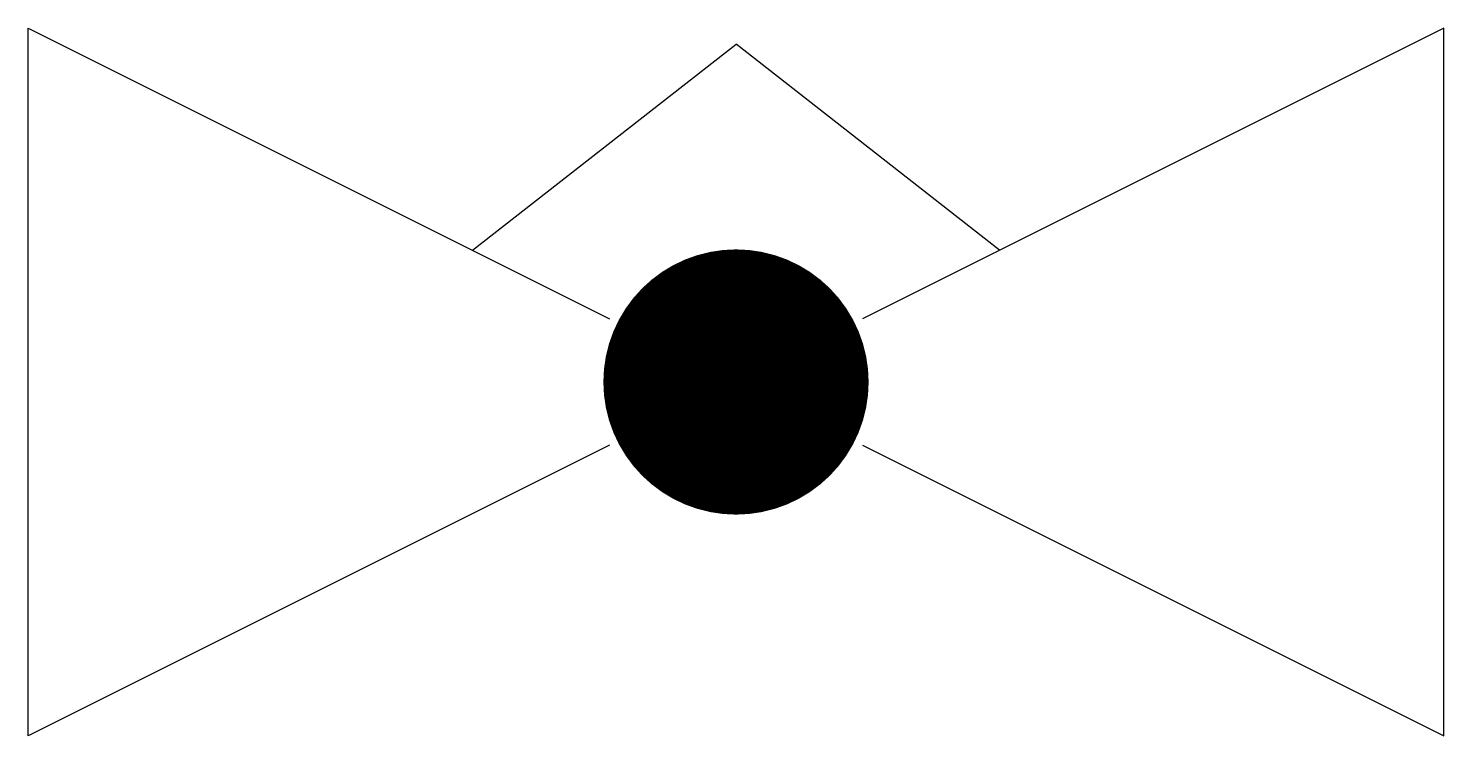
# Model space of a CAD drawing. Header units: millimetres. Extents: x -150 to 150, y -75 to 75.
import ezdxf

# ---------------------------------------------------------------- set-up
doc = ezdxf.new("R2010")
doc.units = ezdxf.units.MM

msp = doc.modelspace()

# ---------------------------------------------------------------- linework, layer by layer
at = {"color": 0, "linetype": 'ByBlock', "lineweight": -2}
for p in [(-55.85, 27.92), (55.85, 27.92)]:
    msp.add_line(p, (0, 71.61), dxfattribs=at)
for points in [[(-26.83, -13.42), (-150, -75), (-150, 75), (-26.83, 13.42)], [(26.83, -13.42), (150, -75), (150, 75), (26.83, 13.42)]]:
    msp.add_lwpolyline(points, dxfattribs=at)
at = {"color": 0, "linetype": 'ByBlock', "lineweight": -2, "const_width": 28.12}
msp.add_lwpolyline([(-14.06, 0, 1), (14.06, 0, 1)], format="xyb", close=True, dxfattribs=at)

doc.saveas('drawing.dxf')
